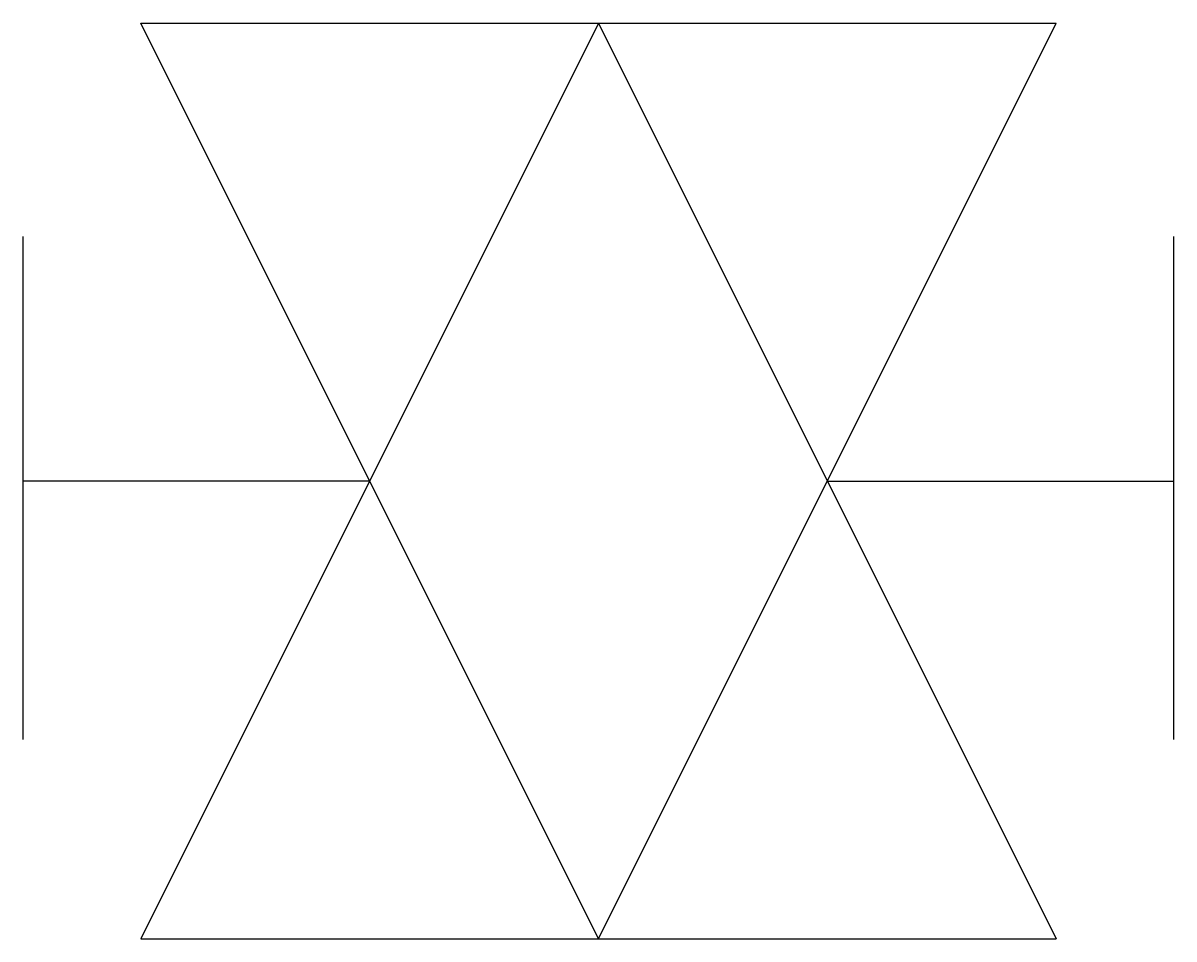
# Model space of a CAD drawing. Header units: millimetres. Extents: x -189 to 189, y -150 to 150.
import ezdxf

# ---------------------------------------------------------------- set-up
doc = ezdxf.new("R2010")
doc.units = ezdxf.units.MM

msp = doc.modelspace()

# ---------------------------------------------------------------- linework, layer by layer
at = {"color": 0, "linetype": 'ByBlock', "lineweight": -2}
for p, q in [((0, 150), (-150, -150)), ((0, -150), (-150, 150)), ((-150, 150), (150, 150)), ((0, 150), (150, -150)), ((0, -150), (150, 150)), ((-188.62, -84.67), (-188.62, 80.08)), ((188.62, -84.67), (188.62, 80.08)), ((-75, 0), (-188.62, 0)), ((75, 0), (188.62, 0)), ((-150, -150), (150, -150))]:
    msp.add_line(p, q, dxfattribs=at)

doc.saveas('drawing.dxf')
